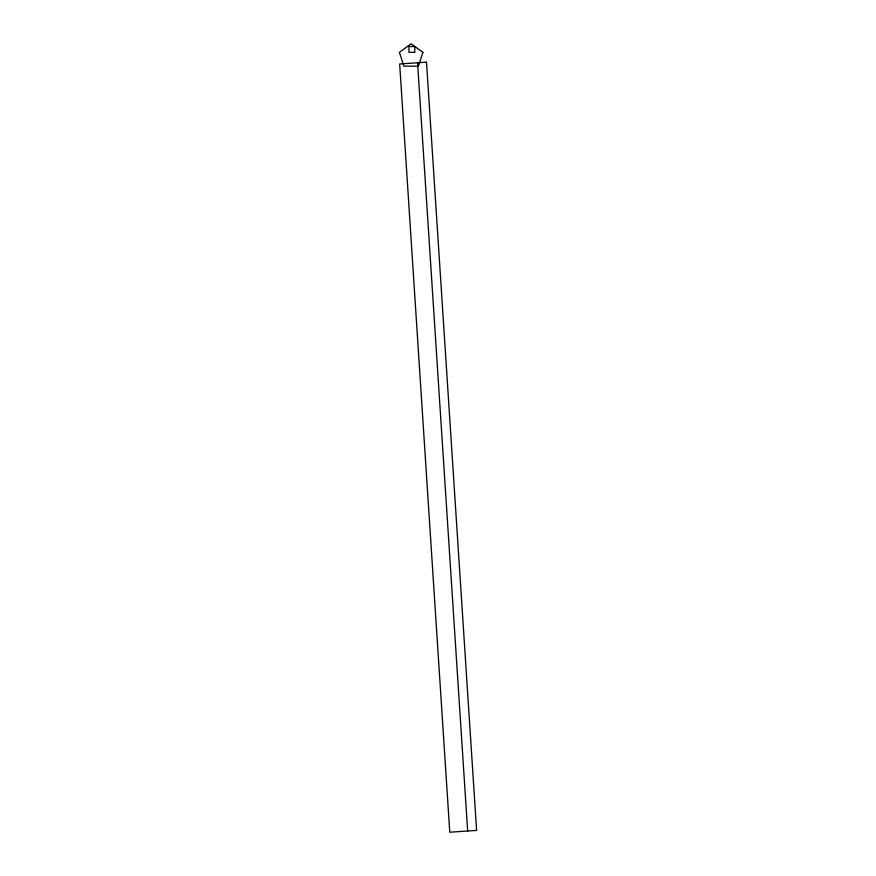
<?xml version="1.0" encoding="UTF-8"?>
<svg xmlns="http://www.w3.org/2000/svg" width="876" height="876" viewBox="0 0 876 876"><rect width="100%" height="100%" fill="white"/><g stroke="black" fill="none" stroke-linecap="round" stroke-linejoin="round"><path stroke-width="1.31" d="M417.556 62.765L467.664 831.006M422.9 52.341L418.41 66.16L403.88 66.16L399.39 52.341L411.14 43.8L422.9 52.341M426.502 62.174L399.664 63.959L449.771 832.2L476.61 830.415L426.502 62.174M414.775 46.527L408.961 46.527L408.961 52.341L414.775 52.341L414.775 46.527"/></g></svg>
